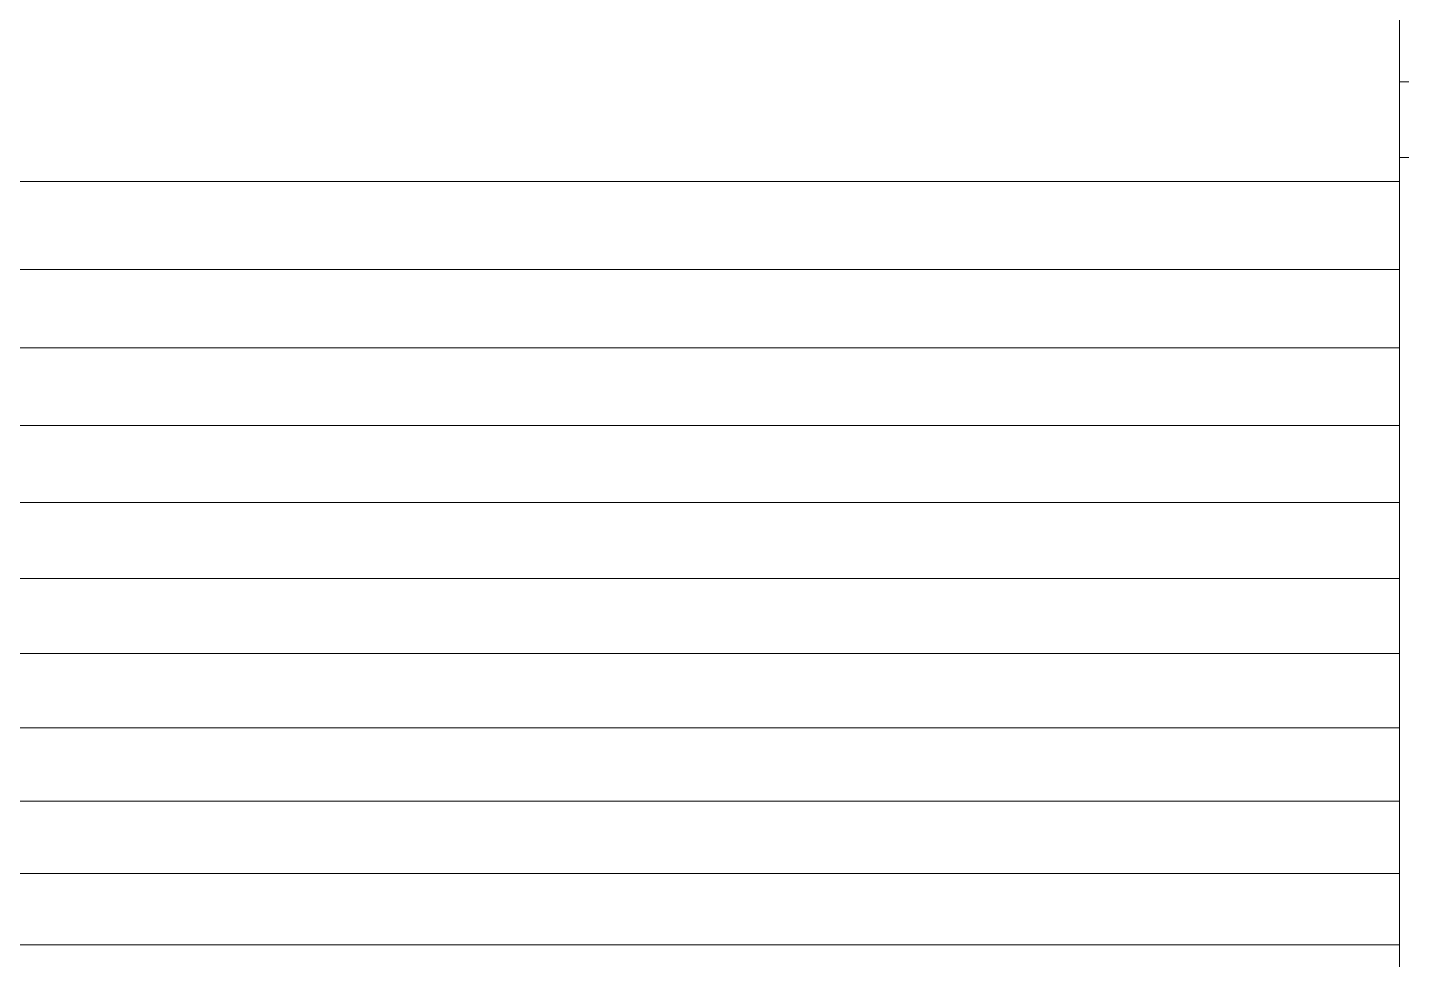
# Model space of a CAD drawing. Header units: inches. Extents: x -827 to 154, y -802 to 207.
# Drawn here: x -507.483 to -506.296, y -217.122 to -216.317 of the extents above; entities that cross this region are included whole.
import ezdxf

# ---------------------------------------------------------------- set-up
doc = ezdxf.new("R2010")
doc.units = ezdxf.units.IN
doc.header["$MEASUREMENT"] = 0
doc.layers.add('Layer0', color=7, linetype='Continuous', lineweight=9)
doc.layers.add('Miter_Saw_Station_skp', color=8, linetype='Continuous', lineweight=9)

# ---------------------------------------------------------------- blocks, each defined once
blk = doc.blocks.new('Miter_Saw_Station_skp_176-402616-Level 1')
at = {"layer": 'Layer0'}
for p, q in [((3.5827, 3.1259), (3.5827, 3.1872)), ((3.5827, 3.1259), (3.5827, 3.1872)), ((3.5827, 3.0637), (3.5827, 3.1259)), ((3.5827, 3.0637), (3.5827, 3.1259)), ((5.3543, 3.1259), (3.5827, 3.1259)), ((3.5827, 3.1259), (5.3543, 3.1259)), ((3.5827, 3.0007), (3.5827, 3.0637)), ((3.5827, 3.0637), (5.3543, 3.0637)), ((3.5827, 3.0007), (3.5827, 3.0637)), ((5.3543, 3.0637), (3.5827, 3.0637)), ((3.5827, 2.9369), (3.5827, 3.0007)), ((3.5827, 2.9369), (3.5827, 3.0007)), ((5.3543, 3.0007), (3.5827, 3.0007)), ((3.5827, 3.0007), (5.3543, 3.0007)), ((3.5827, 2.8723), (3.5827, 2.9369)), ((3.5827, 2.9369), (5.3543, 2.9369)), ((3.5827, 2.8723), (3.5827, 2.9369)), ((5.3543, 2.9369), (3.5827, 2.9369)), ((3.5827, 2.8069), (3.5827, 2.8723)), ((3.5827, 2.8069), (3.5827, 2.8723)), ((5.3543, 2.8723), (3.5827, 2.8723)), ((3.5827, 2.8723), (5.3543, 2.8723)), ((3.5827, 2.7408), (3.5827, 2.8069)), ((3.5827, 2.8069), (5.3543, 2.8069)), ((3.5827, 2.7408), (3.5827, 2.8069)), ((5.3543, 2.8069), (3.5827, 2.8069)), ((3.5827, 2.6739), (3.5827, 2.7408)), ((3.5827, 2.6739), (3.5827, 2.7408)), ((5.3543, 2.7408), (3.5827, 2.7408)), ((3.5827, 2.7408), (5.3543, 2.7408)), ((3.5827, 2.6063), (3.5827, 2.6739)), ((3.5827, 2.6739), (5.3543, 2.6739)), ((3.5827, 2.6063), (3.5827, 2.6739)), ((5.3543, 2.6739), (3.5827, 2.6739)), ((3.5827, 2.538), (3.5827, 2.6063)), ((3.5827, 2.6063), (5.3543, 2.6063)), ((3.5827, 2.538), (3.5827, 2.6063)), ((5.3543, 2.6063), (3.5827, 2.6063)), ((3.5827, 2.4614), (3.5827, 2.538)), ((3.5827, 2.538), (5.3543, 2.538)), ((3.5827, 2.4614), (3.5827, 2.538)), ((5.3543, 2.538), (3.5827, 2.538)), ((3.5827, 2.103), (3.5827, 2.4614)), ((3.5827, 2.103), (3.5827, 2.4614)), ((5.3543, 2.4614), (3.5827, 2.4614)), ((3.5827, 2.4614), (5.3543, 2.4614)), ((0.7874, 2.4405), (3.5827, 2.4405)), ((3.5827, 2.4405), (0.7874, 2.4405)), ((3.5827, 2.3745), (0.7874, 2.3745)), ((0.7874, 2.3745), (3.5827, 2.3745))]:
    blk.add_line(p, q, dxfattribs=at)
blk = doc.blocks.new('Miter_Saw_Station_skp_173-402613-Level 1')
at = {"xscale": 1.07, "yscale": 1.07, "zscale": 1.07}
blk.add_blockref('Miter_Saw_Station_skp_176-402616-Level 1', (0, 0.0002), dxfattribs=at)
blk = doc.blocks.new('Miter_Saw_Station_skp_172-402612-Level 1')
blk.add_blockref('Miter_Saw_Station_skp_173-402613-Level 1', (0, 0))
blk = doc.blocks.new('Miter_Saw_Station_skp_155-402595-Level 1')
blk.add_blockref('Miter_Saw_Station_skp_172-402612-Level 1', (0, 14.3728))
blk = doc.blocks.new('Miter_Saw_Station_skp_146-402586-Level 1')
at = {"rotation": 90.00000000000001}
blk.add_blockref('Miter_Saw_Station_skp_155-402595-Level 1', (18.956, 0), dxfattribs=at)
blk = doc.blocks.new('Miter_Saw_Station_skp_24-402464-Level 1')
blk.add_blockref('Miter_Saw_Station_skp_146-402586-Level 1', (6.396, 8.472))
blk = doc.blocks.new('Miter_Saw_Station_skp_1-402441-Level 1')
at = {"xscale": 0.9269999999999998, "yscale": 0.9269999999999998, "zscale": 0.9269999999999998, "rotation": 180}
blk.add_blockref('Miter_Saw_Station_skp_24-402464-Level 1', (27.9036, 71.9204), dxfattribs=at)
blk = doc.blocks.new('Miter_Saw_Station_skp-402418-Level 1')
blk.add_blockref('Miter_Saw_Station_skp_1-402441-Level 1', (0, 0))

msp = doc.modelspace()

# ---------------------------------------------------------------- block references
at = {"layer": 'Miter_Saw_Station_skp', "color": 7, "rotation": 269.9999999999997}
msp.add_blockref('Miter_Saw_Station_skp-402418-Level 1', (-566.811294, -196.282674), dxfattribs=at)

doc.saveas('drawing.dxf')
